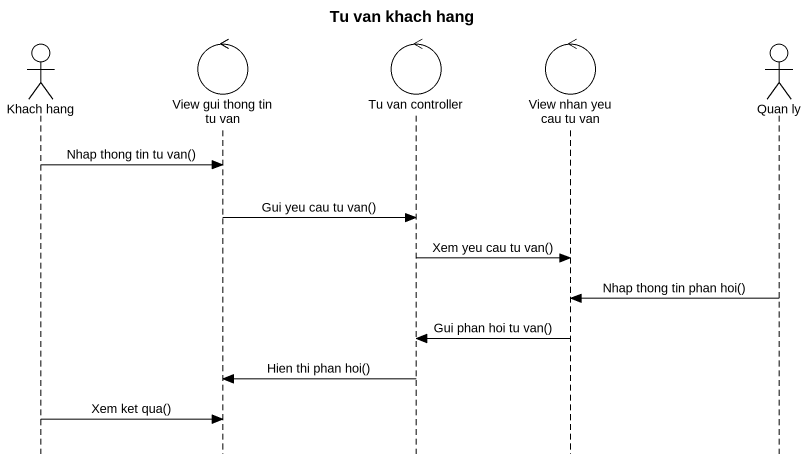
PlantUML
@startuml
title Tu van khach hang
hide footbox
actor "Khach hang" as Khach_hang
control "View gui thong tin tu van" as View_gui_thong_tin_tu_van
control "Tu van controller" as Tu_van_controller
control "View nhan yeu cau tu van" as View_nhan_yeu_cau_tu_van
actor "Quan ly" as Quan_ly

Khach_hang -> View_gui_thong_tin_tu_van : Nhap thong tin tu van()
View_gui_thong_tin_tu_van -> Tu_van_controller : Gui yeu cau tu van()
Tu_van_controller -> View_nhan_yeu_cau_tu_van : Xem yeu cau tu van()
Quan_ly -> View_nhan_yeu_cau_tu_van : Nhap thong tin phan hoi()
View_nhan_yeu_cau_tu_van -> Tu_van_controller : Gui phan hoi tu van()
Tu_van_controller -> View_gui_thong_tin_tu_van : Hien thi phan hoi()
Khach_hang -> View_gui_thong_tin_tu_van : Xem ket qua()
@enduml
